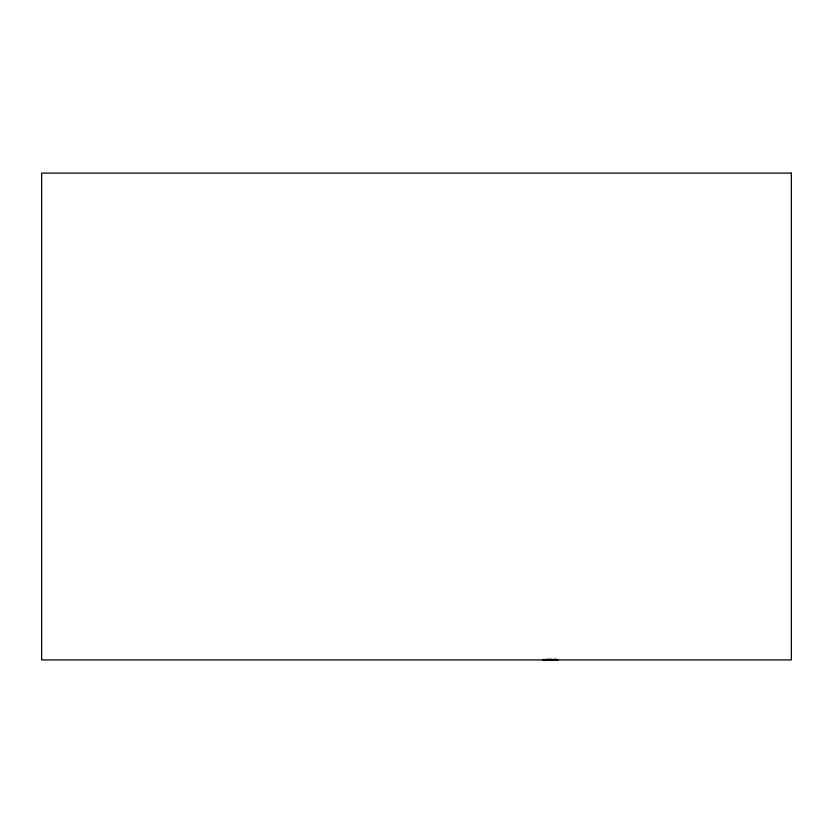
<?xml version="1.0" encoding="UTF-8"?>
<svg xmlns="http://www.w3.org/2000/svg" width="833" height="833" viewBox="0 0 833 833"><rect width="100%" height="100%" fill="white"/><g stroke="black" fill="none" stroke-linecap="round" stroke-linejoin="round"><path stroke-width="1.25" d="M551.456 659.632L551.602 659.798M556.559 659.632L556.413 659.632M552.654 659.288L552.269 659.59M550.217 659.32L550.8 659.33M549.134 659.288L552.414 659.497M555.07 659.288L556.559 659.497M542.981 659.674L554.143 659.674M549.374 659.913L549.062 659.288M554.997 659.288L555.288 659.632M549.478 659.497L549.384 659.736M557.923 659.913L543.199 659.674M556.215 659.497L555.486 659.497M555.85 659.288L555.85 659.913M554.143 659.299L554.143 659.913M551.071 659.798L550.925 659.861M547.479 659.226L547.614 659.798M547.104 659.226L547.104 659.798M545.677 659.309L545.677 659.861M542.981 659.299L542.981 659.913M791.35 173.087L41.65 173.087L41.65 659.913L791.35 659.913L791.35 173.087"/></g></svg>
